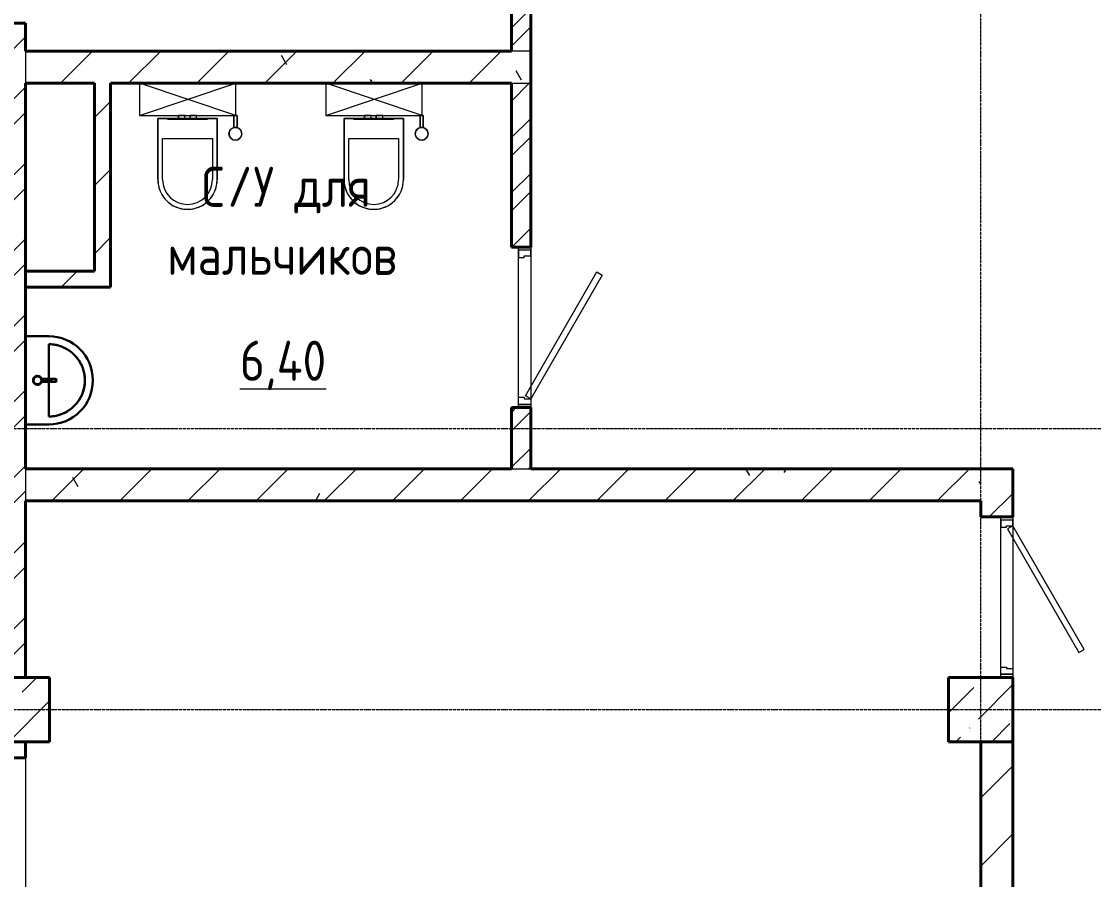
# Model space of a CAD drawing. Header units: millimetres. Extents: x 0 to 351840, y -132678 to 32417.
# Drawn here: x 299458 to 306136, y -42547 to -37203 of the extents above; entities that cross this region are included whole.
import ezdxf

# ---------------------------------------------------------------- set-up
doc = ezdxf.new("R2010")
doc.units = ezdxf.units.MM
doc.linetypes.add('BI_линия_сетки', pattern=[25, 20, -2.5, 0, -2.5])
doc.linetypes.add('BI_невидимые', pattern=[5, 3, -2])
for name, color, linetype, lineweight in [('Двери', 7, 'Continuous', 18), ('Марки помещений', 7, 'Continuous', 20), ('Несущие колонны', 7, 'Continuous', 18), ('Оси', 7, 'Continuous', 9), ('Перекрытие', 7, 'Continuous', 18), ('Сантехника', 7, 'Continuous', 9), ('Стены внутренние', 7, 'Continuous', 18), ('Стены наружные', 7, 'Continuous', 18), ('Стены несущие', 7, 'Continuous', 18), ('Стены штриховка', 7, 'Continuous', 18), ('Узлы', 7, 'Continuous', 9)]:
    doc.layers.add(name, color=color, linetype=linetype, lineweight=lineweight)
doc.styles.add('GOST Common_1', font='GOST Common.ttf', dxfattribs={"width": 0.9, "height": 250})
pattern_1 = [(45, (2e-10, 1e-10), (-235.732, 235.732), []), (45, (157.15, 1e-10), (-235.732, 235.732), [])]
pattern_2 = [(0, (2e-10, 1e-10), (1625.6, 406.4), [67.056, -1152.144, 67.056, -1152.144, -6502.4]), (0, (2e-10, 1e-10), (1625.6, 406.4), [-2438.4, 67.056, -2371.344, 67.056, -1152.144, -2844.8]), (0, (2e-10, 1e-10), (1625.6, 406.4), [-6096, 67.056, -745.744, 67.056, -1964.944]), (120, (609.6, 203.2), (-1164.753, 1204.611), [67.056, -1152.144, 67.056, -1152.144, -6502.4]), (120, (609.6, 203.2), (-1164.753, 1204.611), [-2438.4, 67.056, -2371.344, 67.056, -1152.144, -2844.8]), (120, (609.6, 203.2), (-1164.753, 1204.611), [-6096, 67.056, -745.744, 67.056, -1964.944]), (240, (812.8, 1016), (-460.847, -1611.011), [67.056, -1152.144, 67.056, -1152.144, -6502.4]), (240, (812.8, 1016), (-460.847, -1611.011), [-2438.4, 67.056, -2371.344, 67.056, -1152.144, -2844.8]), (240, (812.8, 1016), (-460.847, -1611.011), [-6096, 67.056, -745.744, 67.056, -1964.944])]
pattern_3 = [(45, (2e-10, 1e-10), (-212.132, 212.132), [])]

# ---------------------------------------------------------------- blocks, each defined once
blk = doc.blocks.new('_временные_конструкции_колонны_монолитные_прямоугольная - _временная_конструкция_колонна_400x400-V7-01 Этаж__0_000___Отделочный_')
at = {"layer": 'Несущие колонны', "lineweight": 9}
h = blk.add_hatch(dxfattribs=at)
h.set_pattern_fill('FP_9', color=9, style=0, pattern_type=2)
h.set_pattern_definition([(45, (0, -7900), (84.1903, 308.6967), [396.875, -79.375, 3.353, -76.022])])
h.paths.add_polyline_path([(200, -200), (200, 200), (-200, 200), (-200, -200)])
at = {"layer": 'Несущие колонны', "color": 9, "lineweight": 40}
for p, q in [((200, 200), (-200, 200)), ((-200, 200), (-200, -200)), ((200, -200), (200, 200)), ((-200, -200), (200, -200))]:
    blk.add_line(p, q, dxfattribs=at)
blk = doc.blocks.new('_временные_конструкции_колонны_монолитные_прямоугольная - _временная_конструкция_колонна_400x400-V8-01 Этаж__0_000___Отделочный_')
at = {"layer": 'Несущие колонны', "lineweight": 9}
h = blk.add_hatch(dxfattribs=at)
h.set_pattern_fill('FP_10', color=9, style=0, pattern_type=2)
h.set_pattern_definition([(45, (-6000, -7900), (84.1895, 308.696), [396.875, -79.375, 3.353, -76.022])])
h.paths.add_polyline_path([(200, -200), (200, 200), (-200, 200), (-200, -200)])
at = {"layer": 'Несущие колонны', "color": 9, "lineweight": 40}
for p, q in [((200, 200), (-200, 200)), ((-200, 200), (-200, -200)), ((200, -200), (200, 200)), ((-200, -200), (200, -200))]:
    blk.add_line(p, q, dxfattribs=at)
blk = doc.blocks.new('_Двери_Металлические_Однопольная_Техническая_1_3_4_8 - _дверь_ДМВ_2200-1010_П Д-24-7583663-01 Этаж__0_000___Отделочный_')
at = {"layer": 'Двери', "color": 9, "lineweight": 9}
for p, q in [((450.8, 545), (-320, 100)), ((470, 511.7), (450.8, 545)), ((-300.8, 66.7), (470, 511.7)), ((-355, 100), (-355, 25)), ((-320, 100), (-355, 100)), ((-320, 100), (-300.8, 66.7)), ((-320, 60), (-320, 100)), ((570, 100), (605, 100)), ((570, 60), (570, 100)), ((605, 100), (605, 25)), ((-355, 25), (-310, 25)), ((-310, 60), (-320, 60)), ((-310, 25), (-310, 60)), ((560, 60), (570, 60)), ((560, 25), (560, 60)), ((605, 25), (560, 25))]:
    blk.add_line(p, q, dxfattribs=at)
at = {"layer": 'Двери', "color": 9, "linetype": 'BI_невидимые', "lineweight": 9}
for p, q in [((-375, 25), (-375, 100)), ((-375, 100), (-355, 100)), ((-375, 25), (-375, 100)), ((-375, 100), (-355, 100)), ((-355, 100), (-355, 25)), ((-355, 100), (-355, 25)), ((605, 25), (605, 100)), ((605, 100), (625, 100)), ((605, 25), (605, 100)), ((605, 100), (625, 100)), ((625, 100), (625, 25)), ((625, 100), (625, 25)), ((-355, 25), (-375, 25)), ((-355, 25), (-375, 25)), ((625, 25), (605, 25)), ((625, 25), (605, 25))]:
    blk.add_line(p, q, dxfattribs=at)
blk = doc.blocks.new('_сантехника_2D_унитаз с инсталляцией - _сантехника_2D_унитаз с инсталляцией-V52-01 Этаж__0_000___Отделочный_')
at = {"layer": 'Сантехника', "color": 9}
for p, q in [((-15.3, 219.6), (-56.3, 219.6)), ((-56.3, 219.6), (-56.3, 200)), ((-15.3, 200), (-15.3, 219.6)), ((57.7, 219.6), (16.7, 219.6)), ((16.7, 219.6), (16.7, 200)), ((57.7, 200), (57.7, 219.6)), ((300, 200), (-300, 200)), ((-300, 200), (-300, 0)), ((300, 200), (-300, 0)), ((-300, 200), (300, 0)), ((-56.3, 200), (-15.3, 200)), ((16.7, 200), (57.7, 200)), ((300, 0), (300, 200))]:
    blk.add_line(p, q, dxfattribs=at)
at = {"layer": 'Узлы', "color": 9}
for p, q in [((-184.3, 219.6), (-184.3, 599.8)), ((-184.3, 599.8), (-184.3, 219.6)), ((-154.2, 344.5), (-154.2, 599.7)), ((155.9, 599.7), (155.9, 344.5)), ((185.9, 599.8), (185.9, 219.6)), ((185.9, 219.6), (185.9, 599.8)), ((155.9, 344.5), (-154.2, 344.5)), ((-307.7, 275.8), (-307.7, 200)), ((-307.7, 200), (-307.7, 274.5)), ((-307.7, 274.5), (-287.8, 274.5)), ((-287.8, 200), (-287.8, 275.7)), ((-287.8, 274.5), (-287.8, 200)), ((185.9, 219.6), (-184.3, 219.6)), ((-184.3, 219.6), (185.9, 219.6)), ((-122.3, 224.8), (123.7, 224.8)), ((-122.3, 219.6), (-122.3, 224.8)), ((-56.3, 219.6), (-56.3, 200)), ((-15.3, 219.6), (-15.3, 200)), ((16.7, 219.6), (16.7, 200)), ((57.7, 219.6), (57.7, 200)), ((123.7, 224.8), (123.7, 219.6)), ((-307.7, 200), (-287.8, 200))]:
    blk.add_line(p, q, dxfattribs=at)
blk.add_circle((-297.7, 314.5), 40, dxfattribs=at)
for centre, radius, start, end in [((0.8, 599.8), 185.1, 0, 180), ((0.8, 599.8), 185.1, 360, 180), ((0.9, 599.7), 155.1, 0, 180), ((-297.7, 314.5), 40, 284.37227, 255.48587)]:
    blk.add_arc(centre, radius, start, end, dxfattribs=at)
blk = doc.blocks.new('_Двери_Металлические_Однопольная_Техническая_1_3_4_8 - _дверь_ДМВ_2200-1010_Л Д-4_-6362472-01 Этаж__0_000___Отделочный_')
at = {"layer": 'Двери', "color": 9, "lineweight": 9}
for p, q in [((-220, 471.7), (-200.8, 505)), ((550.8, 26.7), (-220, 471.7)), ((-200.8, 505), (570, 60)), ((-320, 60), (-355, 60)), ((-355, 60), (-355, -15)), ((-320, 20), (-320, 60)), ((-310, 20), (-320, 20)), ((-310, -15), (-310, 20)), ((570, 60), (550.8, 26.7)), ((560, 20), (570, 20)), ((560, -15), (560, 20)), ((570, 60), (605, 60)), ((570, 20), (570, 60)), ((605, 60), (605, -15)), ((-355, -15), (-310, -15)), ((605, -15), (560, -15))]:
    blk.add_line(p, q, dxfattribs=at)
at = {"layer": 'Двери', "color": 9, "linetype": 'BI_невидимые', "lineweight": 9}
for p, q in [((-375, -15), (-375, 60)), ((-375, 60), (-355, 60)), ((-375, -15), (-375, 60)), ((-375, 60), (-355, 60)), ((-355, 60), (-355, -15)), ((-355, 60), (-355, -15)), ((605, -15), (605, 60)), ((605, 60), (625, 60)), ((605, -15), (605, 60)), ((605, 60), (625, 60)), ((625, 60), (625, -15)), ((625, 60), (625, -15)), ((-355, -15), (-375, -15)), ((-355, -15), (-375, -15)), ((625, -15), (605, -15)), ((625, -15), (605, -15))]:
    blk.add_line(p, q, dxfattribs=at)
blk = doc.blocks.new('ADSK_Умывальник_Полукруглый_Керамический_ГОСТ30493-96 - 2-ой величины-5720892-01 Этаж__0_000___Отделочный_')
at = {"layer": 'Сантехника', "color": 9, "lineweight": 30}
for p, q in [((10236.5, 12510), (10236.5, 12365)), ((10501.6, 12510), (10286.5, 12510)), ((10736.5, 12510), (10521.4, 12510)), ((10786.5, 12365), (10786.5, 12510))]:
    blk.add_line(p, q, dxfattribs=at)
at = {"layer": 'Сантехника', "color": 9, "lineweight": 30, "flags": 128}
blk.add_lwpolyline([(10736.5, 12510), (10736.3, 12519), (10735.8, 12528), (10734.9, 12536.9), (10733.6, 12545.8), (10732, 12554.7), (10730.1, 12563.5), (10727.7, 12572.2), (10725.1, 12580.8), (10722.1, 12589.3), (10718.7, 12597.6), (10715.1, 12605.8), (10711.1, 12613.9), (10706.8, 12621.8), (10702.1, 12629.5), (10697.2, 12637), (10692, 12644.4), (10686.5, 12651.5), (10680.7, 12658.4), (10674.6, 12665), (10668.3, 12671.4), (10661.7, 12677.5), (10654.9, 12683.4), (10647.8, 12689), (10640.5, 12694.3), (10633.1, 12699.3), (10625.4, 12704), (10617.5, 12708.4), (10609.5, 12712.5), (10601.4, 12716.3), (10593, 12719.7), (10584.6, 12722.8), (10576, 12725.6), (10567.3, 12728), (10558.6, 12730), (10549.7, 12731.7), (10540.8, 12733.1), (10531.9, 12734.1), (10522.9, 12734.7), (10513.9, 12735), (10504.9, 12734.9), (10495.9, 12734.5), (10487, 12733.7), (10478.1, 12732.5), (10469.2, 12731), (10460.4, 12729.1), (10451.7, 12726.9), (10443, 12724.3), (10434.5, 12721.4), (10426.1, 12718.2), (10417.9, 12714.6), (10409.8, 12710.7), (10401.8, 12706.5), (10394, 12701.9), (10386.5, 12697.1), (10379.1, 12691.9), (10371.9, 12686.5), (10365, 12680.7), (10358.3, 12674.8), (10351.8, 12668.5), (10345.6, 12662), (10339.6, 12655.2), (10334, 12648.2), (10328.6, 12641), (10323.5, 12633.6), (10318.7, 12626), (10314.2, 12618.2), (10310, 12610.2), (10306.2, 12602.1), (10302.7, 12593.8), (10299.5, 12585.4), (10296.7, 12576.8), (10294.2, 12568.2), (10292, 12559.5), (10290.2, 12550.6), (10288.8, 12541.8), (10287.7, 12532.8), (10286.9, 12523.8), (10286.6, 12514.9), (10286.5, 12510)], dxfattribs=at)
at = {"layer": 'Сантехника', "color": 9, "lineweight": 30}
for radius in [275, 225]:
    blk.add_arc((10511.5, 12510), radius, 0, 180, dxfattribs=at)
blk = doc.blocks.new('ADSK_Смеситель_ГОСТ25809-96 - Для умывальника_Однорукояточный-V92-01 Этаж__0_000___Отделочный_')
at = {"layer": 'Сантехника', "color": 9, "lineweight": 30}
for p, q in [((195.3, 9956), (149.6, 9956)), ((208.4, 9960), (150.2, 9960)), ((195.2, 9945), (195.2, 9955)), ((216, 9956), (195.3, 9956)), ((231.1, 9960), (208.4, 9960)), ((216, 9955), (216, 9956)), ((216, 9955), (216, 9956)), ((216, 9955), (216, 9945)), ((235, 9960), (231.1, 9960)), ((149.6, 9944), (195.3, 9944)), ((150.2, 9940), (208.4, 9940)), ((195.3, 9944), (216, 9944)), ((208.4, 9940), (231.1, 9940)), ((216, 9944), (216, 9945)), ((216, 9944), (216, 9945)), ((231.1, 9940), (235, 9940))]:
    blk.add_line(p, q, dxfattribs=at)
for radius, start, end in [(27.5, 90, 270), (27.5, 173.31162, 186.68751), (27.5, 135, 168.02263), (24.5, 90, 270), (27.5, 113.31133, 126.68722), (27.5, 90, 105.90685), (27.5, 71.97766, 90), (27.5, 11.0769, 90), (24.5, 270, 90), (27.5, 53.31278, 66.68867), (27.5, 11.97737, 45), (24.5, 10.22984, 15), (24.5, 10.22984, 15), (27.5, 191.97674, 225), (27.5, 233.31191, 246.6878), (27.5, 255, 270), (27.5, 270, 348.92236), (27.5, 270, 288.02305), (27.5, 293.3122, 306.68809), (27.5, 315, 348.02326), (24.5, 345, 349.77016), (24.5, 345, 349.77016)]:
    blk.add_arc((125, 9950), radius, start, end, dxfattribs=at)
for start_param, end_param in [(4.712389, 6.283185), (3.141593, 4.712389)]:
    blk.add_ellipse((235, 9950), major_axis=(0, 10), ratio=0.965926, start_param=start_param, end_param=end_param, dxfattribs=at)
for points, knots in [([(149.1, 9954.5), (149, 9954.8), (148.9, 9955.3), (148.8, 9955.9), (148.7, 9956.3), (148.6, 9956.5), (148.6, 9956.6)], [0.13888889, 0.13888889, 0.13888889, 0.13888889, 0.16666667, 0.19444444, 0.20833333, 0.22222222, 0.22222222, 0.22222222, 0.22222222]), ([(195.3, 9956), (195.3, 9956), (195.2, 9956), (195.2, 9955.9), (195.2, 9955.7), (195.2, 9955.4), (195.2, 9955.2), (195.2, 9955)], [0, 0, 0, 0, 0.166667, 0.333333, 0.5, 0.666667, 1, 1, 1, 1]), ([(231.1, 9960), (231.3, 9960), (231.6, 9960), (232, 9959.9), (232.4, 9959.8), (232.6, 9959.8), (232.6, 9959.8)], [0.5, 0.5, 0.5, 0.5, 0.52083333, 0.54166667, 0.5625, 0.56680317, 0.56680317, 0.56680317, 0.56680317]), ([(232.9, 9959.7), (233.1, 9959.6), (233.4, 9959.5), (233.8, 9959.2), (234.2, 9959), (234.7, 9958.7), (235.1, 9958.3), (235.6, 9957.8), (236, 9957.2), (236.4, 9956.6), (236.8, 9955.9), (237.3, 9955), (237.7, 9953.8), (238.1, 9952.2), (238.2, 9950.9), (238.2, 9950)], [0.5833333, 0.5833333, 0.5833333, 0.5833333, 0.6041667, 0.625, 0.6458333, 0.6666667, 0.6875, 0.7083333, 0.75, 0.7708333, 0.7916667, 0.8333333, 0.875, 0.9166667, 1, 1, 1, 1]), ([(238.2, 9950), (238.2, 9949.1), (238.1, 9947.8), (237.7, 9946.2), (237.3, 9945), (236.8, 9944.1), (236.4, 9943.4), (236, 9942.8), (235.4, 9942), (234.8, 9941.4), (234.2, 9941), (233.8, 9940.8), (233.4, 9940.5), (233.1, 9940.4), (232.9, 9940.3)], [0, 0, 0, 0, 0.0833333, 0.125, 0.1666667, 0.2083333, 0.2291667, 0.25, 0.2916667, 0.3333333, 0.3541667, 0.375, 0.3958333, 0.4166667, 0.4166667, 0.4166667, 0.4166667]), ([(148.6, 9943.3), (148.6, 9943.4), (148.6, 9943.5), (148.7, 9943.9), (148.9, 9944.5), (149, 9945.2), (149.1, 9945.5)], [0.77430556, 0.77430556, 0.77430556, 0.77430556, 0.78298611, 0.79166667, 0.82638889, 0.86111111, 0.86111111, 0.86111111, 0.86111111]), ([(195.7, 9944), (195.7, 9944), (195.7, 9944), (195.7, 9944.1), (195.8, 9944.3), (195.8, 9944.6), (195.8, 9944.8), (195.8, 9945)], [0, 0, 0, 0, 0.166667, 0.333333, 0.5, 0.666667, 1, 1, 1, 1]), ([(204.7, 9945), (205.1, 9943.5), (205.9, 9941.6), (207.3, 9940.2), (208, 9940), (208.4, 9940)], [0.1666667, 0.1666667, 0.1666667, 0.1666667, 0.3333333, 0.4166667, 0.5, 0.5, 0.5, 0.5]), ([(232.6, 9940.2), (232.6, 9940.2), (232.4, 9940.2), (232, 9940.1), (231.6, 9940), (231.3, 9940), (231.1, 9940)], [0.43319683, 0.43319683, 0.43319683, 0.43319683, 0.4375, 0.45833333, 0.47916667, 0.5, 0.5, 0.5, 0.5])]:
    blk.add_open_spline(points, degree=3, knots=knots, dxfattribs=at)
for points in [[(149.7, 9955), (149.7, 9955.1), (149.7, 9955.3), (149.6, 9955.5), (149.6, 9955.7), (149.6, 9955.9), (149.6, 9955.9), (149.6, 9956)], [(149.7, 9945), (150, 9946.7), (150.4, 9950), (150, 9953.3), (149.7, 9955)], [(150, 9956), (150, 9956), (150, 9956), (150, 9956)], [(195.8, 9955), (195.8, 9955.2), (195.8, 9955.5), (195.7, 9955.9), (195.7, 9956), (195.7, 9956)], [(208.4, 9960), (208, 9960), (207.3, 9959.8), (206.2, 9958.8), (205.3, 9957.2), (204.9, 9955.8), (204.7, 9955)], [(149.6, 9944), (149.6, 9944.1), (149.6, 9944.1), (149.6, 9944.3), (149.6, 9944.5), (149.7, 9944.7), (149.7, 9944.9), (149.7, 9945)], [(150.1, 9944.1), (150.1, 9944.1), (150, 9944), (150, 9944), (150, 9944)], [(195.2, 9945), (195.2, 9944.8), (195.2, 9944.5), (195.2, 9944.1), (195.2, 9944), (195.3, 9944)]]:
    blk.add_open_spline(points, degree=3, dxfattribs=at)
blk = doc.blocks.new('A$C13a22a9d')
at = {"layer": 'Стены внутренние', "lineweight": 9}
h = blk.add_hatch(dxfattribs=at)
h.set_pattern_fill('FP_42', color=9, style=0, pattern_type=2)
h.set_pattern_definition([(45, (2e-10, 1e-10), (-171.074, 171.074), []), (45, (114.05, 1e-10), (-171.074, 171.074), [])])
h.paths.add_polyline_path([(3077, 9400), (3197, 9400), (3197, 9780), (3077, 9780)])
h.paths.add_polyline_path([(3197, 10780), (3197, 11800), (3077, 11800), (3077, 10780)])
h.paths.add_polyline_path([(3197, 12000), (3197, 12380), (3077, 12380), (3077, 12000)])
h.paths.add_polyline_path([(3077, 13380), (3197, 13380), (3197, 13700), (3077, 13700)])
h = blk.add_hatch(dxfattribs=at)
h.set_pattern_fill('FP_35', color=9, style=0, pattern_type=2)
h.set_pattern_definition(pattern_2)
h.paths.add_polyline_path([(1383.6, 11800), (3197, 11800), (3197, 12000), (50, 12000), (50, 11800), (580, 11800)])
h = blk.add_hatch(dxfattribs=at)
h.set_pattern_fill('FP_36', color=9, style=0, pattern_type=2)
h.set_pattern_definition(pattern_3)
h.paths.add_polyline_path([(1383.6, 11800), (3197, 11800), (3197, 12000), (50, 12000), (50, 11800), (580, 11800)])
h = blk.add_hatch(dxfattribs=at)
h.set_pattern_fill('FP_36', color=9, style=0, pattern_type=2)
h.set_pattern_definition(pattern_3)
h.paths.add_polyline_path([(480, 10530.3), (580, 10530.3), (580, 11800), (480, 11800), (480, 10630.3)])
h = blk.add_hatch(dxfattribs=at)
h.set_pattern_fill('FP_35', color=9, style=0, pattern_type=2)
h.set_pattern_definition(pattern_2)
h.paths.add_polyline_path([(462.8, 10530.3), (480, 10530.3), (480, 10630.3), (50, 10630.3), (50, 10530.3)])
h = blk.add_hatch(dxfattribs=at)
h.set_pattern_fill('FP_36', color=9, style=0, pattern_type=2)
h.set_pattern_definition(pattern_3)
h.paths.add_polyline_path([(462.8, 10530.3), (480, 10530.3), (480, 10630.3), (50, 10630.3), (50, 10530.3)])
h = blk.add_hatch(dxfattribs=at)
h.set_pattern_fill('FP_35', color=9, style=0, pattern_type=2)
h.set_pattern_definition(pattern_2)
h.paths.add_polyline_path([(5987.8, 9200), (6000, 9200), (6000, 9400), (50, 9400), (50, 9200), (2304.4, 9200)])
h = blk.add_hatch(dxfattribs=at)
h.set_pattern_fill('FP_36', color=9, style=0, pattern_type=2)
h.set_pattern_definition(pattern_3)
h.paths.add_polyline_path([(5987.8, 9200), (6000, 9200), (6000, 9400), (50, 9400), (50, 9200), (2304.4, 9200)])
h = blk.add_hatch(dxfattribs=at)
h.set_pattern_fill('FP_36', color=9, style=0, pattern_type=2)
h.set_pattern_definition(pattern_3)
h.paths.add_polyline_path([(6200, 9100), (6200, 9400), (6000, 9400), (6000, 9100)])
h = blk.add_hatch(dxfattribs=at)
h.set_pattern_fill('FP_35', color=9, style=0, pattern_type=2)
h.set_pattern_definition(pattern_2)
h.paths.add_polyline_path([(6200, 200), (6200, 400), (6000, 400), (6000, 200)])
h.paths.add_polyline_path([(6200, 1910), (6200, 7700), (6000, 7700), (6000, 1910)])
h = blk.add_hatch(dxfattribs=at)
h.set_pattern_fill('FP_36', color=9, style=0, pattern_type=2)
h.set_pattern_definition(pattern_3)
h.paths.add_polyline_path([(6200, 200), (6200, 400), (6000, 400), (6000, 200)])
h.paths.add_polyline_path([(6200, 1910), (6200, 7700), (6000, 7700), (6000, 1910)])
at = {"layer": 'Стены наружные', "lineweight": 9}
h = blk.add_hatch(dxfattribs=at)
h.set_pattern_fill('FP_37', color=9, angle=225, style=0, pattern_type=2)
h.set_pattern_definition(pattern_1)
h.paths.add_polyline_path([(50, 8100), (50, 12175), (-200, 12175), (-200, 8100)])
h.paths.add_polyline_path([(50, 13525), (50, 13700), (-200, 13700), (-200, 13525)])
h = blk.add_hatch(dxfattribs=at)
h.set_pattern_fill('FP_37', color=9, angle=225, style=0, pattern_type=2)
h.set_pattern_definition(pattern_1)
h.paths.add_polyline_path([(-200, 3250), (50, 3250), (50, 6100), (-200, 6100), (-200, 3300)])
h.paths.add_polyline_path([(50, 7600), (50, 7700), (-200, 7700), (-200, 7600)])
at = {"layer": 'Оси', "color": 9, "linetype": 'BI_линия_сетки'}
for p, q in [((6000, -3627.3), (6000, 29372.3)), ((-4869.1, 9650), (49050, 9650)), ((-4869.1, 7900), (49050, 7900))]:
    blk.add_line(p, q, dxfattribs=at)
at = {"layer": 'Перекрытие', "color": 9, "lineweight": 9}
for p, q in [((3122, 9780), (3122, 10780)), ((3197, 10780), (3197, 9780)), ((6125, 8100), (6125, 9100)), ((6200, 9100), (6200, 8100)), ((50, 7600), (50, 6100))]:
    blk.add_line(p, q, dxfattribs=at)
at = {"layer": 'Стены несущие', "color": 9, "lineweight": 40}
for p, q in [((3077, 12380), (3077, 12000)), ((3197, 10780), (3197, 12380)), ((50, 12175), (-200, 12175)), ((50, 12000), (50, 12175)), ((3077, 12000), (50, 12000)), ((50, 11800), (480, 11800)), ((50, 9400), (50, 11800)), ((480, 11800), (480, 10630.3)), ((580, 11800), (3077, 11800)), ((580, 10530.3), (580, 11800)), ((3077, 11800), (3077, 10780)), ((3077, 10780), (3197, 10780)), ((480, 10630.3), (50, 10630.3)), ((50, 10530.3), (580, 10530.3)), ((3077, 9780), (3077, 9400)), ((3197, 9780), (3077, 9780)), ((3197, 9400), (3197, 9780)), ((3077, 9400), (50, 9400)), ((6200, 9400), (3197, 9400)), ((6200, 9100), (6200, 9400)), ((50, 8100), (50, 9200)), ((50, 9200), (6000, 9200)), ((6000, 9200), (6000, 9100)), ((6000, 9100), (6200, 9100)), ((50, 7600), (50, 7700)), ((6000, 7700), (6000, 1910)), ((6200, 5400), (6200, 7700)), ((-200, 7600), (50, 7600))]:
    blk.add_line(p, q, dxfattribs=at)
at = {"layer": 'Стены штриховка', "color": 9}
for p, q in [((50, 12000), (50, 11800)), ((3197, 12000), (3077, 12000)), ((3077, 11800), (3197, 11800)), ((50, 9400), (50, 9200)), ((3077, 9400), (3197, 9400))]:
    blk.add_line(p, q, dxfattribs=at)
at = {"layer": 'Двери', "color": 9, "rotation": 269.9999999999999}
for name, p in [('_Двери_Металлические_Однопольная_Техническая_1_3_4_8 - _дверь_ДМВ_2200-1010_Л Д-4_-6362472-01 Этаж__0_000___Отделочный_', (3137, 10405)), ('_Двери_Металлические_Однопольная_Техническая_1_3_4_8 - _дверь_ДМВ_2200-1010_П Д-24-7583663-01 Этаж__0_000___Отделочный_', (6100, 8725))]:
    blk.add_blockref(name, p, dxfattribs=at)
at = {"layer": 'Несущие колонны', "color": 9}
for name, p in [('_временные_конструкции_колонны_монолитные_прямоугольная - _временная_конструкция_колонна_400x400-V7-01 Этаж__0_000___Отделочный_', (0, 7900)), ('_временные_конструкции_колонны_монолитные_прямоугольная - _временная_конструкция_колонна_400x400-V8-01 Этаж__0_000___Отделочный_', (6000, 7900))]:
    blk.add_blockref(name, p, dxfattribs=at)
at = {"layer": 'Сантехника', "color": 9}
for name, p, rotation in [('_сантехника_2D_унитаз с инсталляцией - _сантехника_2D_унитаз с инсталляцией-V52-01 Этаж__0_000___Отделочный_', (1060, 11800), 180), ('_сантехника_2D_унитаз с инсталляцией - _сантехника_2D_унитаз с инсталляцией-V52-01 Этаж__0_000___Отделочный_', (2220, 11800), 180), ('ADSK_Умывальник_Полукруглый_Керамический_ГОСТ30493-96 - 2-ой величины-5720892-01 Этаж__0_000___Отделочный_', (-12315, 20461.5), 270.0000000000001)]:
    blk.add_blockref(name, p, dxfattribs=dict(at, rotation=rotation))
blk.add_blockref('ADSK_Смеситель_ГОСТ25809-96 - Для умывальника_Однорукояточный-V92-01 Этаж__0_000___Отделочный_', (0, 0), dxfattribs=at)
at = {"layer": 'Марки помещений', "color": 9, "lineweight": 9, "char_height": 250, "attachment_point": 1, "style": 'GOST Common_1'}
for s, insert, width in [('\\fGOST Common|b0|i0|c204|p34|;\\W.9;С', (1147.6, 11280.1), 194.81), ('\\fGOST Common|b0|i0|c204|p34|;\\W.9;/', (1308.4, 11280.1), 194.81), ('\\fGOST Common|b0|i0|c204|p34|;\\W.9;У', (1469.1, 11280.1), 216.456), ('для', (1725.1, 11280.1), 584.43), ('мальчиков', (933.3, 10856.8), 1796.582), ('\\L6,40', (1386, 10197), 699.873)]:
    blk.add_mtext(s, dxfattribs=dict(at, insert=insert, width=width))

msp = doc.modelspace()

# ---------------------------------------------------------------- block references
msp.add_blockref('A$C13a22a9d', (299433.4, -49388.2))

doc.saveas('drawing.dxf')
